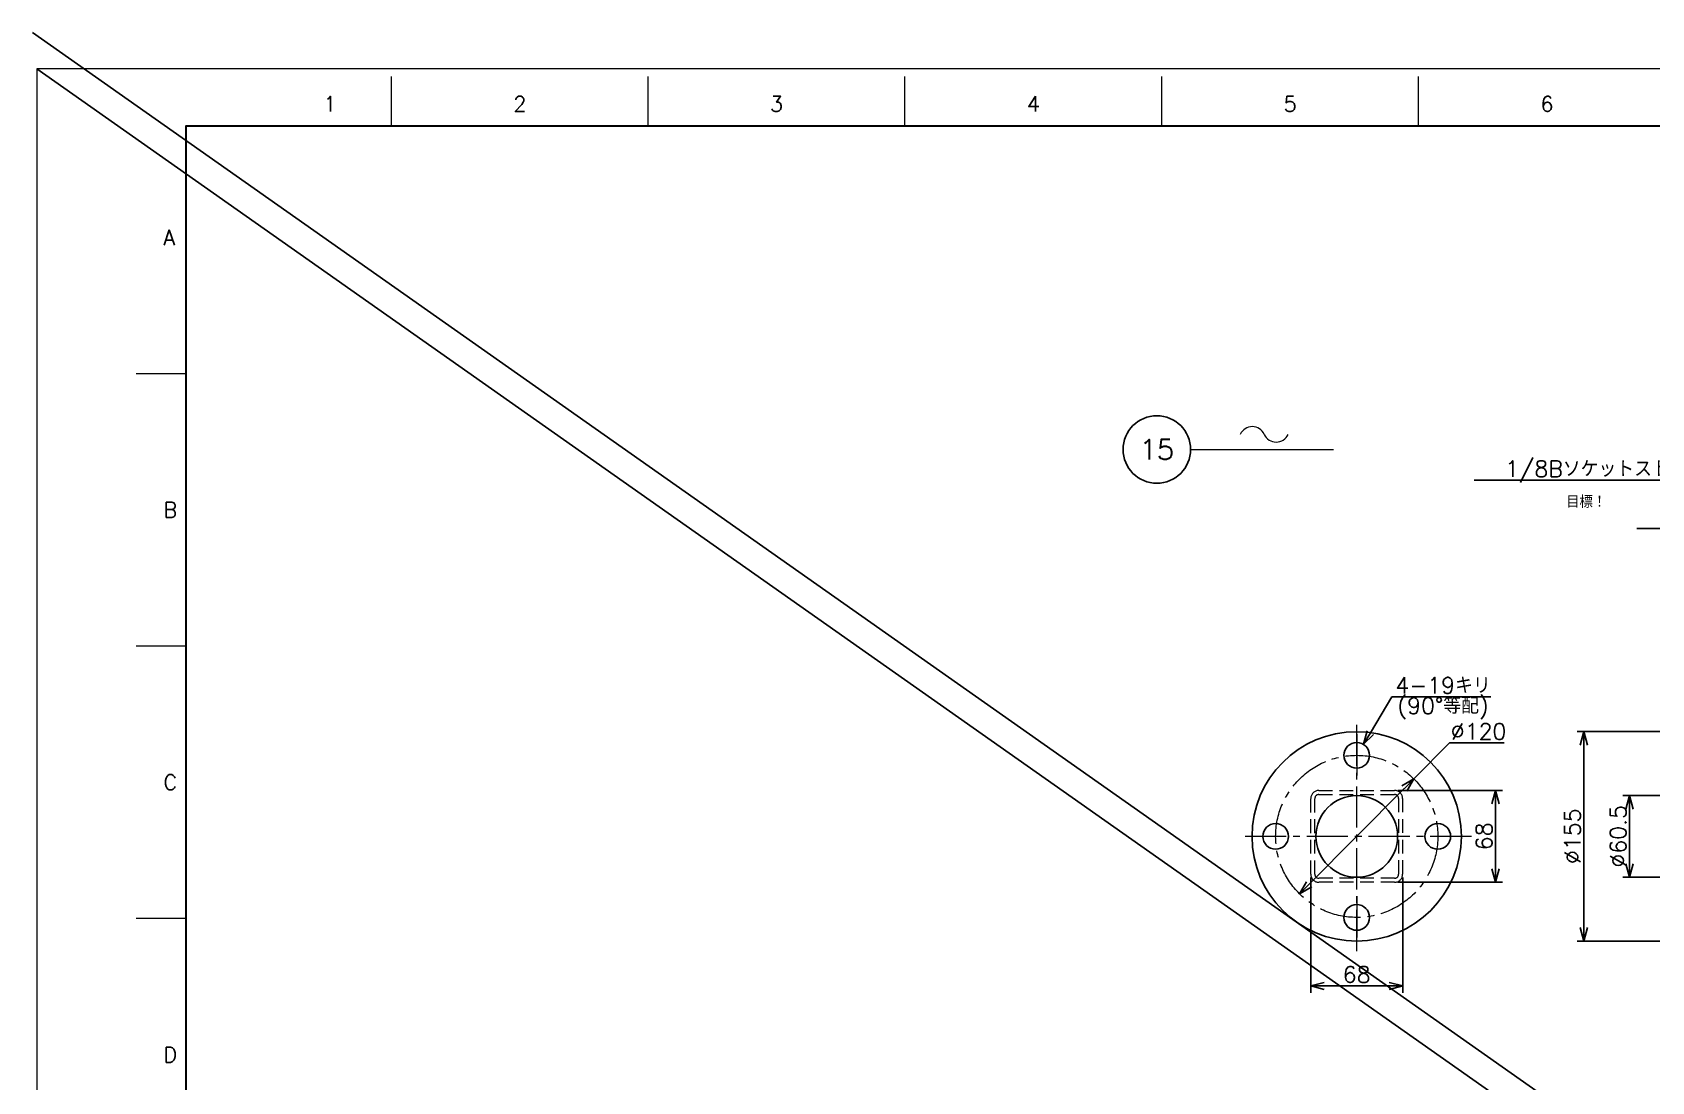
# Model space of a CAD drawing. Header units: millimetres. Extents: x -7 to 4834, y -34 to 1682.
# Drawn here: x -3 to 1195, y 906 to 1682 of the extents above; entities that cross this region are included whole.
import ezdxf
from ezdxf import colors
from ezdxf.entities.mleader import LeaderData, LeaderLine
from ezdxf.enums import TextEntityAlignment as Align
from ezdxf.math import Vec2, Vec3

# ---------------------------------------------------------------- set-up
doc = ezdxf.new("R2010")
doc.units = ezdxf.units.MM
doc.header["$LTSCALE"] = 1.6
doc.header["$PDMODE"] = 99
doc.header["$PDSIZE"] = 1
doc.linetypes.add('CENTER2', pattern=[28.575, 19.05, -3.175, 3.175, -3.175])
doc.linetypes.add('HIDDEN', pattern=[9.525, 6.35, -3.175])
for name, color, linetype, lineweight in [('04_HIDDEN', 2, 'HIDDEN', 13), ('05_CENTER', 4, 'CENTER2', 13), ('08_DIM', 3, 'Continuous', 13), ('90_FRAME', 5, 'Continuous', 35)]:
    doc.layers.add(name, color=color, linetype=linetype, lineweight=lineweight)
doc.layers.add('91_BLANK', color=5, linetype='Continuous', lineweight=0, plot=False)
doc.styles.add('KSS_TXT', font='txt.shx', dxfattribs={"bigfont": 'extfont2.shx'})
doc.styles.get("Standard").update_dxf_attribs({"font": 'txt.shx', "bigfont": 'extfont2.shx'})
doc.dimstyles.new('KSS_DIM', dxfattribs={"dimscale": 4, "dimtxt": 3, "dimasz": 2.5, "dimexe": 1.25, "dimexo": 0.625, "dimtad": 1, "dimdsep": 46, "dimtxsty": 'KSS_TXT', "dimblk": 'OPEN30', "dimcen": 0, "dimazin": 2, "dimtfac": 0.75, "dimtmove": 0, "dimatfit": 3, "dimldrblk": 'OPEN30', "dimfxl": 1.25, "dimtolj": 1, "dimarcsym": 0})
doc.dimstyles.new('KSS_DIM$3', dxfattribs={"dimscale": 4, "dimtxt": 3, "dimasz": 2.5, "dimexe": 1.25, "dimexo": 0.625, "dimtad": 1, "dimtih": 1, "dimtoh": 1, "dimdsep": 46, "dimtxsty": 'KSS_TXT', "dimblk": 'OPEN30', "dimcen": 0, "dimazin": 2, "dimtfac": 0.75, "dimtofl": 0, "dimtmove": 0, "dimatfit": 3, "dimldrblk": 'OPEN30', "dimfxl": 1.25, "dimtolj": 1, "dimarcsym": 0})

# ---------------------------------------------------------------- blocks, each defined once
blk = doc.blocks.new('AM_BALLOON1')
at = {"transparency": 16777216}
blk.add_circle((0, 0), 5, dxfattribs=at)
blk.add_attdef('B_NUMBER', text='', height=3, dxfattribs=at).set_placement((0, 0), align=Align.MIDDLE_CENTER)
blk = doc.blocks.new('_OPEN')
at = {"color": 0, "linetype": 'ByBlock'}
for p, q in [((-1, 0.17), (0, 0)), ((0, 0), (-1, -0.17)), ((0, 0), (-1, 0))]:
    blk.add_line(p, q, dxfattribs=at)
blk = doc.blocks.new('p1ba05')
for centre, start, end in [((-2.95, 0.29), 24.2276, 155.5758), ((0, 1.62), 204.2276, 335.5758)]:
    blk.add_arc(centre, 1.62, start, end)
blk = doc.blocks.new('_Open30')
at = {"color": 0, "linetype": 'ByBlock', "lineweight": -2}
for p, q in [((-1, 0.27), (0, 0)), ((0, 0), (-1, -0.27)), ((0, 0), (-1, 0))]:
    blk.add_line(p, q, dxfattribs=at)
blk = doc.blocks.new('*D235')
at = {"layer": '08_DIM', "color": 0, "lineweight": -2, "transparency": 16777216}
for p, q in [((1216.8, 1117.5), (1173.9, 1117.5)), ((1178.9, 1067), (1178.9, 1107.5)), ((1216.8, 1057), (1173.9, 1057))]:
    blk.add_line(p, q, dxfattribs=at)
at = {"layer": 'Defpoints', "color": 0, "transparency": 16777216}
for p in [(1178.9, 1117.5), (1219.3, 1117.5), (1219.3, 1057)]:
    blk.add_point(p, dxfattribs=at)
at = {"layer": '08_DIM', "color": 0, "lineweight": -2, "transparency": 16777216, "xscale": 10, "yscale": 10, "zscale": 10}
for p, rotation in [((1178.9, 1117.5), 90), ((1178.9, 1057), 270)]:
    blk.add_blockref('_Open30', p, dxfattribs=dict(at, rotation=rotation))
at = {"layer": '08_DIM', "color": 0, "transparency": 16777216, "insert": (1170.4, 1087.3), "char_height": 12, "attachment_point": 5, "rotation": 90, "style": 'KSS_TXT'}
blk.add_mtext('\\A1;%%C60.5', dxfattribs=at)
blk = doc.blocks.new('*D236')
at = {"layer": '08_DIM', "color": 0, "lineweight": -2, "transparency": 16777216}
for p, q in [((1216.8, 1164.8), (1140.1, 1164.8)), ((1145.1, 1154.8), (1145.1, 1019.8)), ((1216.8, 1009.8), (1140.1, 1009.8))]:
    blk.add_line(p, q, dxfattribs=at)
at = {"layer": 'Defpoints', "color": 0, "transparency": 16777216}
for p in [(1219.3, 1164.8), (1145.1, 1009.8), (1219.3, 1009.8)]:
    blk.add_point(p, dxfattribs=at)
at = {"layer": '08_DIM', "color": 0, "lineweight": -2, "transparency": 16777216, "xscale": 10, "yscale": 10, "zscale": 10}
for p, rotation in [((1145.1, 1164.8), 90), ((1145.1, 1009.8), 270)]:
    blk.add_blockref('_Open30', p, dxfattribs=dict(at, rotation=rotation))
at = {"layer": '08_DIM', "color": 0, "transparency": 16777216, "insert": (1136.6, 1087.3), "char_height": 12, "attachment_point": 5, "rotation": 90, "style": 'KSS_TXT'}
blk.add_mtext('\\A1;%%C155', dxfattribs=at)
blk = doc.blocks.new('*D242')
at = {"layer": '08_DIM', "color": 0, "lineweight": -2, "transparency": 16777216}
for p, q in [((1019.2, 1129.8), (1045.6, 1156.4)), ((1045.6, 1156.4), (1086.1, 1156.4)), ((941.6, 1051.8), (1012.1, 1122.7))]:
    blk.add_line(p, q, dxfattribs=at)
at = {"layer": 'Defpoints', "color": 0, "transparency": 16777216}
for p in [(1019.2, 1129.8), (934.6, 1044.7)]:
    blk.add_point(p, dxfattribs=at)
at = {"layer": '08_DIM', "color": 0, "lineweight": -2, "transparency": 16777216, "xscale": 10, "yscale": 10, "zscale": 10}
for p, rotation in [((1019.2, 1129.8), 45.15188647750623), ((934.6, 1044.7), 225.1518864775063)]:
    blk.add_blockref('_Open30', p, dxfattribs=dict(at, rotation=rotation))
at = {"layer": '08_DIM', "color": 0, "transparency": 16777216, "insert": (1067.1, 1164.9), "char_height": 12, "attachment_point": 5, "style": 'KSS_TXT'}
blk.add_mtext('\\A1;%%C120', dxfattribs=at)
blk = doc.blocks.new('*D243')
at = {"layer": '08_DIM', "color": 0, "lineweight": -2, "transparency": 16777216}
for p, q in [((942.9, 1056.8), (942.9, 971.5)), ((1010.9, 1056.8), (1010.9, 971.5)), ((952.9, 976.5), (1000.9, 976.5))]:
    blk.add_line(p, q, dxfattribs=at)
at = {"layer": 'Defpoints', "color": 0, "transparency": 16777216}
for p in [(942.9, 1059.3), (1010.9, 1059.3), (1010.9, 976.5)]:
    blk.add_point(p, dxfattribs=at)
at = {"layer": '08_DIM', "color": 0, "lineweight": -2, "transparency": 16777216, "xscale": 10, "yscale": 10, "zscale": 10, "rotation": 180}
blk.add_blockref('_Open30', (942.9, 976.5), dxfattribs=at)
at = {"layer": '08_DIM', "color": 0, "lineweight": -2, "transparency": 16777216, "xscale": 10, "yscale": 10, "zscale": 10}
blk.add_blockref('_Open30', (1010.9, 976.5), dxfattribs=at)
at = {"layer": '08_DIM', "color": 0, "transparency": 16777216, "insert": (976.9, 985), "char_height": 12, "attachment_point": 5, "style": 'KSS_TXT'}
blk.add_mtext('\\A1;68', dxfattribs=at)
blk = doc.blocks.new('*D244')
at = {"layer": '08_DIM', "color": 0, "lineweight": -2, "transparency": 16777216}
for p, q in [((1007.4, 1121.3), (1084.7, 1121.3)), ((1079.7, 1063.3), (1079.7, 1111.3)), ((1007.4, 1053.3), (1084.7, 1053.3))]:
    blk.add_line(p, q, dxfattribs=at)
at = {"layer": 'Defpoints', "color": 0, "transparency": 16777216}
for p in [(1004.9, 1121.3), (1079.7, 1121.3), (1004.9, 1053.3)]:
    blk.add_point(p, dxfattribs=at)
at = {"layer": '08_DIM', "color": 0, "lineweight": -2, "transparency": 16777216, "xscale": 10, "yscale": 10, "zscale": 10}
for p, rotation in [((1079.7, 1121.3), 90), ((1079.7, 1053.3), 270)]:
    blk.add_blockref('_Open30', p, dxfattribs=dict(at, rotation=rotation))
at = {"layer": '08_DIM', "color": 0, "transparency": 16777216, "insert": (1071.2, 1087.3), "char_height": 12, "attachment_point": 5, "rotation": 90, "style": 'KSS_TXT'}
blk.add_mtext('\\A1;68', dxfattribs=at)
blk = doc.blocks.new('*D245')
at = {"layer": '08_DIM', "color": 0, "lineweight": -2, "transparency": 16777216}
for p, q in [((1002.9, 1190.5), (987, 1164)), ((1076.2, 1190.5), (1002.9, 1190.5))]:
    blk.add_line(p, q, dxfattribs=at)
at = {"layer": 'Defpoints', "color": 0, "transparency": 16777216}
for p in [(981.8, 1155.4), (972, 1139.1)]:
    blk.add_point(p, dxfattribs=at)
at = {"layer": '08_DIM', "color": 0, "lineweight": -2, "transparency": 16777216, "xscale": 10, "yscale": 10, "zscale": 10, "rotation": 238.9166461893727}
blk.add_blockref('_Open30', (981.8, 1155.4), dxfattribs=at)
at = {"layer": '08_DIM', "color": 0, "transparency": 16777216, "char_height": 12, "attachment_point": 5, "style": 'KSS_TXT'}
for s, insert in [('\\A1;4-19キリ', (1040.8, 1199)), ('\\A1;(90°等配)', (1040.8, 1182))]:
    blk.add_mtext(s, dxfattribs=dict(at, insert=insert))

msp = doc.modelspace()

# ---------------------------------------------------------------- linework, layer by layer
for p, q in [((-3.369, 1682.424), (2348.722, 26.932)), ((0, 1655.492), (2352.09, 0))]:
    msp.add_line(p, q)
at = {"color": 0}
for centre, radius in [((976.887, 1087.251), 77.5), ((976.887, 1147.251), 9.5), ((976.887, 1087.251), 30.25), ((916.887, 1087.251), 9.5), ((1036.887, 1087.251), 9.5), ((976.887, 1027.251), 9.5)]:
    msp.add_circle(centre, radius, dxfattribs=at)
at = {"layer": '04_HIDDEN'}
for points in [[(948.887, 1121.251), (1004.887, 1121.251, -0.41421356), (1010.887, 1115.251), (1010.887, 1059.251, -0.41421356), (1004.887, 1053.251), (948.887, 1053.251, -0.41421356), (942.887, 1059.251), (942.887, 1115.251, -0.41421356)], [(948.887, 1118.251), (1004.887, 1118.251, -0.41421356), (1007.887, 1115.251), (1007.887, 1059.251, -0.41421356), (1004.887, 1056.251), (948.887, 1056.251, -0.41421356), (945.887, 1059.251), (945.887, 1115.251, -0.41421356)]]:
    msp.add_lwpolyline(points, format="xyb", close=True, dxfattribs=at)
at = {"layer": '05_CENTER'}
for p, q in [((976.887, 1002.292), (976.887, 1172.21)), ((976.887, 1162.909), (976.887, 1131.594)), ((1061.846, 1087.251), (891.928, 1087.251)), ((976.887, 1042.909), (976.887, 1011.594))]:
    msp.add_line(p, q, dxfattribs=at)
msp.add_circle((976.887, 1087.251), 60, dxfattribs=at)
at = {"layer": '08_DIM'}
msp.add_line((853.962, 1373.644), (959.629, 1373.644), dxfattribs=at)
at = {"layer": '90_FRAME', "color": 4, "lineweight": 13}
for p, q in [((262.346, 1613), (262.346, 1649.812)), ((452.437, 1613), (452.437, 1649.812)), ((642.528, 1613), (642.528, 1649.812)), ((832.619, 1613), (832.619, 1649.812)), ((1022.71, 1613), (1022.71, 1649.812)), ((110.322, 1429.72), (73.51, 1429.72)), ((110.322, 1228.088), (73.51, 1228.088)), ((110.322, 1026.456), (73.51, 1026.456))]:
    msp.add_line(p, q, dxfattribs=at)
at = {"layer": '90_FRAME'}
msp.add_lwpolyline([(110.322, 36.647), (2315.279, 36.647), (2315.279, 1613), (110.322, 1613)], close=True, dxfattribs=at)
at = {"layer": '91_BLANK'}
msp.add_lwpolyline([(0, 0), (2352.09, 0), (2352.09, 1655.492), (0, 1655.492)], close=True, dxfattribs=at)

# ---------------------------------------------------------------- block references
at = {"layer": '08_DIM', "xscale": 6, "yscale": 6, "zscale": 6}
msp.add_blockref('p1ba05', (917.283, 1379.114), dxfattribs=at)

# ---------------------------------------------------------------- texts
at = {"layer": '08_DIM', "style": 'KSS_TXT'}
msp.add_text('目標！', height=9, dxfattribs=at).set_placement((1131.846, 1330.453))
at = {"layer": '90_FRAME', "color": 0, "lineweight": 13, "style": 'KSS_TXT'}
for s, p in [('1', (216.91, 1620.332)), ('2', (357.392, 1620.332)), ('3', (547.482, 1620.332)), ('4', (737.573, 1620.332)), ('5', (927.664, 1620.332)), ('6', (1117.755, 1620.332))]:
    msp.add_text(s, height=11.36, dxfattribs=at).set_placement(p, align=Align.BOTTOM_CENTER)
for s, p in [('A', (93.599, 1530.536)), ('B', (93.599, 1328.904)), ('C', (93.599, 1127.272)), ('D', (93.599, 925.64))]:
    msp.add_text(s, height=11.36, dxfattribs=at).set_placement(p, align=Align.MIDDLE_LEFT)

# ---------------------------------------------------------------- dimensions: what is measured, and where the dimension line sits
at = {"layer": '08_DIM'}
dim = msp.add_diameter_dim_2p(p1=(971.983, 1139.115), p2=(981.792, 1155.387), text='4-<>', dimstyle='KSS_DIM$3', override={"dimpost": '<>キリ\\X(90°等配)', "dimtix": 1, "dimarcsym": 1}, dxfattribs=at)
dim.commit()
dim.dimension.update_dxf_attribs({"geometry": '*D245', "text_midpoint": (1040.844, 1190.474), "dimtype": 163})
dim = msp.add_diameter_dim_2p(p1=(934.574, 1044.713), p2=(1019.201, 1129.79), dimstyle='KSS_DIM$3', override={"dimpost": '%%C<>', "dimtix": 1, "dimatfit": 2, "dimarcsym": 1}, dxfattribs=at)
dim.commit()
dim.dimension.update_dxf_attribs({"geometry": '*D242', "text_midpoint": (1067.147, 1156.377), "dimtype": 163})
for base, p1, p2, picture, middle in [((1145.117, 1009.751), (1219.306, 1164.751), (1219.306, 1009.751), '*D236', (1136.617, 1087.251)), ((1178.947, 1117.501), (1219.306, 1057.001), (1219.306, 1117.501), '*D235', (1170.447, 1087.251))]:
    dim = msp.add_linear_dim(base=base, p1=p1, p2=p2, angle=90, text='%%C<>', dimstyle='KSS_DIM', override={"dimarcsym": 1}, dxfattribs=at)
    dim.commit()
    dim.dimension.update_dxf_attribs({"geometry": picture, "text_midpoint": middle})
dim = msp.add_linear_dim(base=(1079.742, 1121.251), p1=(1004.887, 1053.251), p2=(1004.887, 1121.251), angle=90, dimstyle='KSS_DIM', override={"dimarcsym": 1}, dxfattribs=at)
dim.commit()
dim.dimension.update_dxf_attribs({"geometry": '*D244', "text_midpoint": (1071.242, 1087.251)})
dim = msp.add_linear_dim(base=(1010.887, 976.48), p1=(942.887, 1059.251), p2=(1010.887, 1059.251), dimstyle='KSS_DIM', override={"dimarcsym": 1}, dxfattribs=at)
dim.commit()
dim.dimension.update_dxf_attribs({"geometry": '*D243', "text_midpoint": (976.887, 984.98)})

# ---------------------------------------------------------------- leaders
msp.add_leader([(1219.306, 1315.18), (1184.137, 1315.18)], dimstyle='KSS_DIM', override={"dimarcsym": 1}, dxfattribs=at)
ml = msp.add_multileader_mtext('Standard', dxfattribs=at)
ml.set_content('1/8Bソケットストレート', color=256)
ml.set_leader_properties()
ml.set_arrow_properties(name='OPEN30')
ml.build(insert=Vec2(0, 0))
ml.multileader.update_dxf_attribs({"text_left_attachment_type": 6, "text_right_attachment_type": 6, "dogleg_length": 0.48, "arrow_head_size": 10, "scale": 4})
ctx = ml.context
ctx.base_point, ctx.scale, ctx.char_height, ctx.arrow_head_size, ctx.landing_gap_size, ctx.plane_origin = Vec3(1069.842, 1350.924), 4, 12, 10, 8, Vec3(1268.024, 1405.678)
ctx.left_attachment, ctx.right_attachment, ctx.text_align_type = 6, 6, 2
notes = []
notes.append((ctx, [(0, (1, 1, 0), (1257.682, 1350.924), (-1, 0), 1.44, [(0, [(1271.231, 1406.059)], 0, [])])]))
ctx.mtext.insert, ctx.mtext.alignment, ctx.mtext.flow_direction = Vec3(1248.242, 1365.324), 3, 5
ml = msp.add_multileader_block('Standard', dxfattribs=at)
ml.set_content('AM_BALLOON1', color=256, scale=5)
ml.set_attribute('B_NUMBER', '15', width=0)
ml.set_leader_properties(color=256, linetype='ByLayer', lineweight=-1)
ml.set_arrow_properties(name='OPEN')
ml.build(insert=Vec2(0, 0))
ml.multileader.update_dxf_attribs({"leader_type": 0, "has_dogleg": 0, "text_right_attachment_type": 6, "dogleg_length": 0, "arrow_head_size": 10, "scale": 2.5, "block_connection_type": 1})
ctx = ml.context
ctx.base_point, ctx.scale, ctx.char_height, ctx.arrow_head_size, ctx.landing_gap_size, ctx.plane_origin = Vec3(828.932, 1373.664), 2.5, 20, 10, 10, Vec3(828.932, 1373.664)
ctx.right_attachment, ctx.attachment_type = 6, 1
notes.append((ctx, [(0, (0, 0, 0), (0, 0), (1, 0), 1, [])]))
ctx.block.insert = Vec3(828.932, 1373.664)
ml = msp.add_multileader_block('Standard', dxfattribs=at)
ml.set_content('AM_BALLOON1', color=256, scale=5)
ml.set_attribute('B_NUMBER', '17', width=0)
ml.set_leader_properties(color=256, linetype='ByLayer', lineweight=-1)
ml.set_arrow_properties(name='OPEN')
ml.build(insert=Vec2(0, 0))
ml.multileader.update_dxf_attribs({"leader_type": 0, "has_dogleg": 0, "text_right_attachment_type": 6, "dogleg_length": 0, "arrow_head_size": 10, "scale": 2.5, "block_connection_type": 1})
ctx = ml.context
ctx.base_point, ctx.scale, ctx.char_height, ctx.arrow_head_size, ctx.landing_gap_size, ctx.plane_origin = Vec3(2984.637, 1148.769), 2.5, 20, 10, 10, Vec3(2984.637, 1148.769)
ctx.right_attachment, ctx.attachment_type = 6, 1
notes.append((ctx, [(0, (0, 0, 0), (0, 0), (1, 0), 1, [])]))
ctx.block.insert = Vec3(2984.637, 1148.769)
for ctx, leaders in notes:
    for number, flags, end, landing, length, lines in leaders:
        leader = LeaderData()
        leader.index, (leader.has_last_leader_line, leader.has_dogleg_vector, leader.attachment_direction) = number, flags
        leader.last_leader_point, leader.dogleg_vector, leader.dogleg_length = Vec3(end), Vec3(landing), length
        for number, points, colour, breaks in lines:
            line = LeaderLine()
            line.index, line.vertices, line.color, line.breaks = number, Vec3.list(points), colors.encode_raw_color(colour), breaks
            leader.lines.append(line)
        ctx.leaders.append(leader)

doc.saveas('drawing.dxf')
